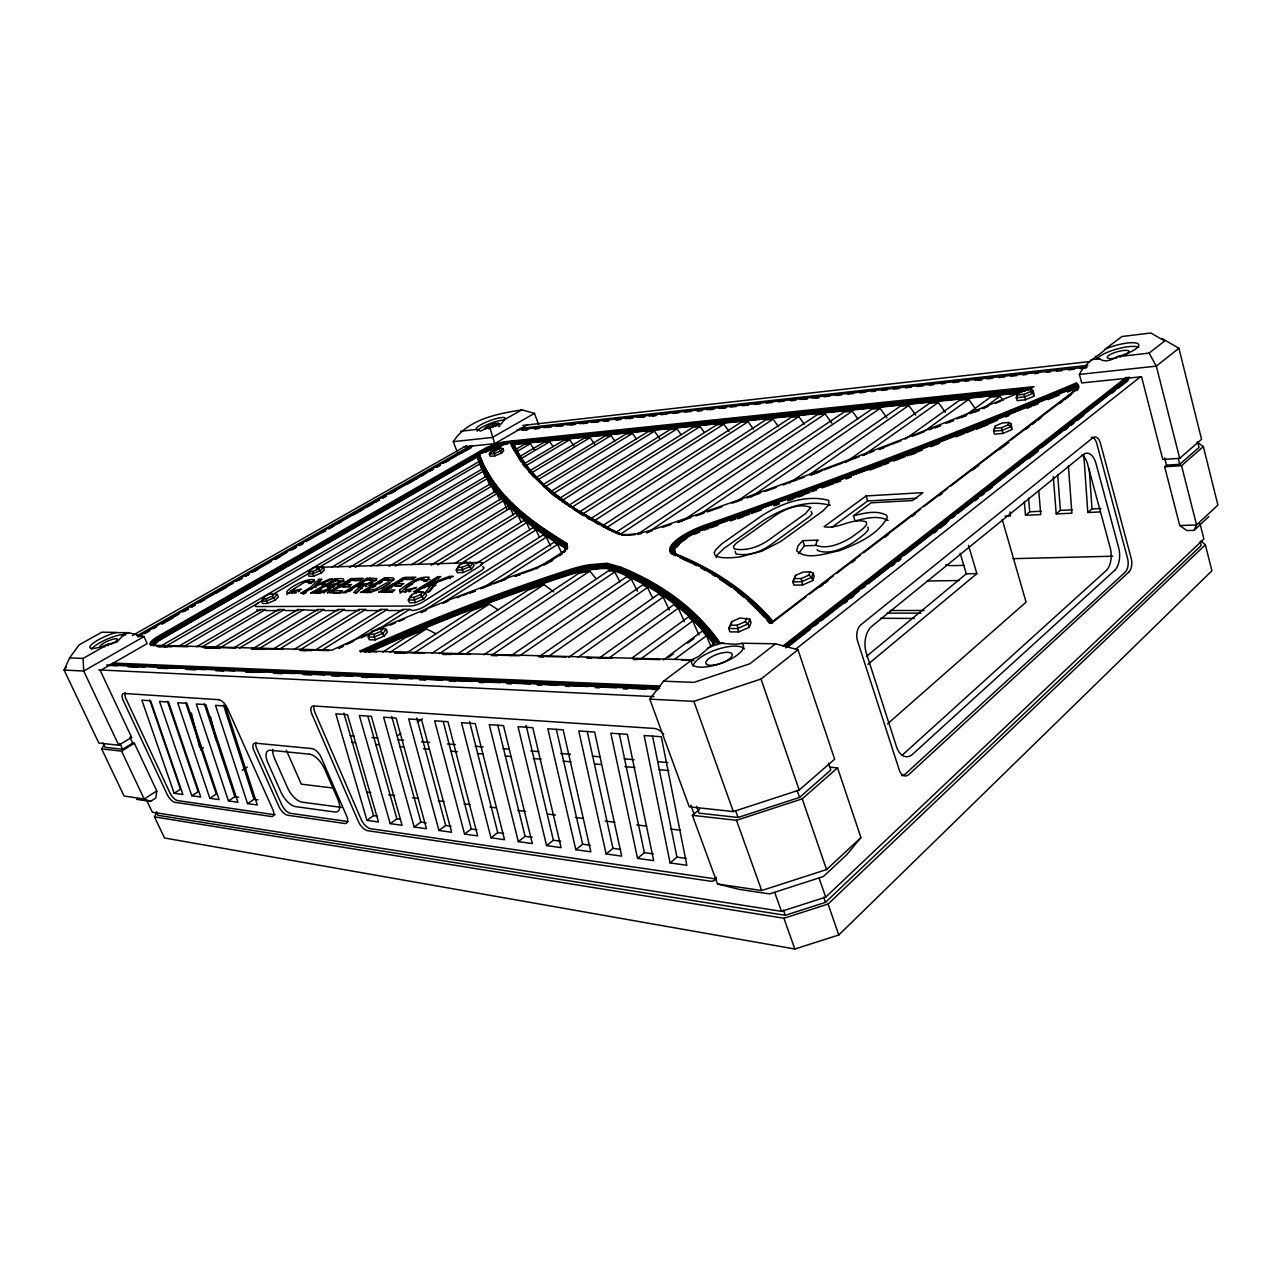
<?xml version="1.0" encoding="UTF-8"?>
<svg xmlns="http://www.w3.org/2000/svg" width="1282" height="1282" viewBox="0 0 1282 1282"><rect width="100%" height="100%" fill="white"/><g stroke="black" fill="none" stroke-linecap="round" stroke-linejoin="round"><path stroke-width="1.5" d="M320.949 566.66L318.657 569L312.744 571.468L313.705 576.163L321.429 572.942L324.41 569.881L323.417 567.493C317.84 565.138 310.148 568.15 308 573.903L309.01 576.275L313.705 576.163M274.829 593.662L272.345 596.146L266.271 598.678L267.265 603.469L275.181 600.168L278.402 596.931L277.361 594.511C271.624 592.044 263.804 595.233 261.56 601.082L262.618 603.502L267.265 603.469M1033.837 396.186L1033.18 390.513L1030.68 389.44L1024.35 390.081L1017.892 392.837L1016.306 397.74L1017.123 400.625L1025.392 399.808L1033.837 396.186L1033.18 390.513M1017.892 392.837L1016.306 397.74L1024.574 396.907L1033.036 393.286L1030.568 391.555L1030.68 389.44M1011.738 429.63L1011.145 423.605L1008.533 422.483L1002.027 423.06L995.313 425.945L993.582 431.153L994.447 434.133L1002.941 433.428L1011.738 429.63L1011.145 423.605M995.313 425.945L993.582 431.153L1002.091 430.432L1010.889 426.634L1008.341 424.807L1008.533 422.483M102.977 742.935L105.044 747.31L122.639 749.265L132.703 743.095L134.402 743.272L156.773 790.946L155.859 797.997L150.507 801.426L136.661 799.359M1095.773 356.204L1095.709 356.556A22.355 5.609 -15.7 0 0 1098.77 358.656L1099.507 358.736C1105.26 363.303 1112.439 359.473 1117.776 356.492A22.355 5.609 -15.7 0 0 1137.967 343.752A22.355 5.609 -15.7 0 0 1106.029 348.8C1096.783 357.422 1085.485 361.845 1079.396 374.408L1081.688 382.949L1141.557 376.748L1162.79 459.469L1179.696 458.347L1201.554 439.293L1178.911 348.255L1162.037 338.528M504.275 419.839L501.182 423.941L493.939 425.576A15.416 3.045 -20.5 0 1 486.391 428.204L480.622 431.105L476.567 429.31A15.416 3.045 -20.5 0 1 491.262 420.143A15.416 3.045 -20.5 0 1 504.579 419.551L521.854 409.871L534.482 413.365L538.632 424.614M735.179 551.34L735.996 553.952C747.935 556.34 760.434 551.997 770.21 545.17L809.551 516.662L812.147 513.617L810.993 511.262M372.004 631.273L368.174 636.994L369.312 639.766L375.097 639.878L384.135 636.032L387.34 632.122L386.202 629.35L383.334 628.404L378.895 628.356L372.004 631.273L368.174 636.994L373.943 637.106L382.998 633.26L386.202 629.35M812.756 580.57L814.134 576.291L813.06 573.022L809.984 571.868L803.333 572.012L795.609 575.378L792.853 581.852L793.943 585.121L802.612 585.009L812.756 580.57L811.682 577.285L808.926 575.137L801.138 578.535L794.487 578.647L792.853 581.852L801.522 581.724L811.682 577.285L813.06 573.022M808.926 575.137L809.984 571.868M411.859 594.656L408.301 600.024L409.391 602.7L415.08 602.668L423.717 599.014L426.602 595.425L425.528 592.765L418.445 591.883L411.859 594.656L408.301 600.024L413.99 599.992L422.627 596.338L425.528 592.765L418.445 591.883M794.487 578.647L795.609 575.378M291.415 592.46L292.921 593.502M400.128 593.262L403.574 589.56L412.804 583.839M459.597 564.897L456.28 570.057L457.305 572.669L463.042 572.541L471.455 569L474.068 565.618L473.042 562.99L466.007 562.205L459.597 564.897L456.28 570.057L462.001 569.897L470.414 566.356L473.042 562.99L467.289 563.167L466.007 562.205M749.265 627.299L751.044 622.587L749.906 619.222L739.986 618.02L731.91 621.562L728.753 628.484L729.923 631.866L738.656 631.962L749.265 627.299L748.095 623.901L745.275 621.642L737.134 625.215L730.452 625.167L728.753 628.484L737.487 628.581L748.095 623.901L749.906 619.222M745.275 621.642L746.669 618.052M730.452 625.167L731.91 621.562M124.53 632.587L124.626 632.811A18.861 4.134 -23.5 0 1 122.495 635.936L117.063 641.962L107.528 644.413A18.861 4.134 -23.5 0 1 90.397 645.856A18.861 4.134 -23.5 0 1 115.684 632.651L128.553 632.651L143.969 636.593L147.174 643.58L100.268 670.566L131.629 737.374L118.761 745.211L98.858 743.063L64.1 670.069L69.597 657.89L79.163 644.878L101.807 632.186L116.534 632.443M716.061 557.622L717.199 555.01L723.801 548.552L763.303 520.668C782.485 508.265 807.724 498.922 830.303 505.38M1197.644 442.018L1198.991 447.45L1179.744 464.324L1166.492 465.158L1164.649 466.76L1179.744 525.556L1186.956 530.588L1194.119 530.347L1196.571 524.931L1217.9 505.06L1203.349 446.553L1197.084 442.114M1200.913 540.988L1205.368 544.802L1211.923 570.746L838.781 934.995L794.856 949.017L164.481 837.979L154.513 816.89L156.901 812.019M490.381 452.033L489.355 454.132L490.189 456.312L494.916 455.847L501.695 453.059L503.714 450.735L502.897 448.572L497.128 448.139L490.381 452.033L494.019 451.681L500.765 447.771M798.398 553.68L804.455 545.812L816.089 545.411M286.735 594.576L294.748 588.582M692.344 659.557L691.96 660.246A27.355 9.551 -19.2 0 0 719.747 663.772A27.355 9.551 -19.2 0 0 741.861 643.564L734.971 644.301L714.699 642.747L698.674 656.432L692.344 659.557L663.579 681.191L649.782 699.171L689.251 806.811L733.368 811.57L799.215 790.049L834.646 759.168L797.981 649.766L775.53 643.804L741.22 643.211M150.507 801.426L144.177 799.007L124.082 796.026L101.631 748.896L104.499 744.169M457.578 452.818L453.283 441.665C467.385 419.438 497.448 413.701 521.854 409.871M66.408 666.912L64.1 670.069L83.715 671.047L143.969 636.593L138.039 636.481M405.561 590.425L404.952 591.787L405.961 592.124M432.371 583.614L432.803 586.387L432.371 583.614L436.954 582.108L429.694 591.627L425.896 591.675L431.617 584.368L432.499 586.563L427.916 592.412M457.546 567.477L461.937 567.349L468.379 564.641L470.398 562.061M409.599 597.396L413.958 597.364L420.576 594.56L422.804 591.819M829.582 767.197L837.547 767.838L860.927 837.579L846.969 854.517L823.381 876.535L769.52 893.907L739.105 889.355L717.551 883.987L692.392 815.352L699.539 809.375M369.504 634.269L373.927 634.334L380.866 631.385L383.334 628.404M502.897 448.572L500.877 450.879L494.083 453.668L489.355 454.132L491.407 451.809M323.417 567.493L320.436 570.57L312.712 573.775L308 573.903L310.02 571.852M355.755 593.47L360.595 588.582L359.184 584.544L369.569 578.182L376.668 578.535A8.541 2.131 -21.9 0 1 375.722 580.442L363.127 586.195L357.021 592.54L353.672 592.572L360.338 586.034L363.591 585.553L359.97 586.387L361.187 588.118M277.361 594.511L274.14 597.749L266.207 601.05L261.56 601.082L263.739 598.918M311.238 589.512L319.763 581.323L318.93 579.304L310.388 587.493L300.693 593.245L303.321 593.213L313.016 587.46L332.615 579.015L329.634 579.079L315.26 585.361L316.109 587.38M156.356 812.163L157.846 815.288L785.273 915.284L825.464 902.368L1201.106 545.587L1200.128 541.725M154.513 816.89L783.911 918.249L828.076 904.05L1205.368 544.802M147.158 801.33L152.286 812.179L781.459 911.342L825.688 897.128L1203.894 539.001L1200 523.601M853.427 515.829L871.039 502.816L912.512 500.557L922.992 492.641L866.087 495.942L824.086 526.694C838.652 529.61 851.873 517.239 866.199 521.822L866.728 524.306L863.683 528.056A141.949 42.162 -18.7 0 1 850.463 537.975C840.431 543.76 827.323 549.625 815.897 545.251L816.634 541.725L818.285 540.091L802.772 540.651L798.093 545.699L796.603 550.843C807.468 560.699 826.025 553.167 838.925 550.843C856.937 544.097 877.914 534.786 887.4 517.447L886.519 515.22C876.423 509.819 863.956 513.185 853.427 515.829L855.046 520.957C865.574 518.313 878.074 514.979 888.138 520.444M1194.119 530.347L1208.75 516.678M717.551 883.987L761.668 890.525L826.569 869.581L860.927 837.579M315.26 585.361L321.846 579.24L318.93 579.304M696.543 806.33L699.043 813.173L738.031 817.483L799.599 797.388L830.816 770.049L828.476 763.111M887.464 723.913L1026.065 602.123L1002.187 519.354M692.392 815.352L736.493 820.304L802.244 798.846L837.547 767.838M1164.649 466.76L1181.555 465.703L1203.349 446.553M1083.787 454.693L1087.809 512.496L1091.992 508.922L1100.95 508.505M670.101 862.93L686.832 865.286L661.288 736.733L644.141 735.531L670.101 862.93L676.944 857.113L686.239 858.395M1053.291 476.6L1056.208 513.906L1060.406 510.38L1072.169 509.835M867.914 664.364L976.884 573.615L968.487 545.347M637.539 858.363L653.676 860.639L627.331 734.346L610.825 733.192L637.539 858.363L644.381 852.658L653.339 853.892M866.44 656.432L966.291 573.791L976.884 573.615M1024.286 501.486L1025.488 515.268L1029.718 511.79L1041.144 511.262M606.13 853.956L621.69 856.136L594.64 732.054L578.759 730.932L606.13 853.956L612.956 848.363L620.744 849.437M575.826 849.71L590.842 851.809L563.151 729.827L547.847 728.753L575.826 849.71L582.653 844.229L590.169 845.255M329.25 590.409L330.291 589.592M649.782 699.171L693.866 701.35L761.011 679.027L797.981 649.766M1178.911 348.255L1156.316 366.139L1079.396 374.408M546.581 845.591L561.083 847.626L532.799 727.695L518.04 726.654L546.581 845.591L553.375 840.223L560.635 841.216M795.721 649.189L1140.355 376.876M844.389 603.502L847.53 601.018M850.687 598.55L853.828 596.082M891.615 566.372L894.772 563.904M897.929 561.42L901.07 558.952M934.145 532.959L937.286 530.476M940.443 528.008L946.741 523.056M975.073 500.781L978.23 498.297M981.371 495.83L984.528 493.362M987.669 490.878L992.396 487.16M1028.613 458.7L1038.067 451.28M1064.829 430.239L1067.986 427.755M1071.127 425.287L1074.284 422.804M1077.425 420.336L1083.723 415.384M1112.071 393.109L1115.228 390.641M1118.369 388.158L1127.823 380.738M784.76 646.497L1128.24 377.293M785.978 646.545L1129.442 377.148M785.738 647.891L1129.618 377.95M788.061 646.769L810.096 629.446M814.823 625.744L817.98 623.26M821.121 620.792L858.908 591.114M862.065 588.646L865.222 586.162M868.363 583.695L899.852 558.952M904.579 555.25L948.68 520.62M951.821 518.152L954.978 515.668M958.119 513.201L989.608 488.458M992.765 485.99L1038.436 450.126M1041.577 447.658L1079.38 417.964M1082.521 415.496L1121.894 384.584M1125.035 382.1L1128.192 379.632M782.693 646.256L1126.333 377.277M775.53 643.804L749.922 663.739L693.995 682.377L663.579 681.191M1116.494 356.813L1149.073 353.111L1164.665 340.98L1150.819 332.983L1121.974 336.509L1104.988 349.281M389.984 583.31L381.796 588.598M518.297 841.617L532.318 843.588L503.522 725.628L489.259 724.634L518.297 841.617L525.091 836.361L532.094 837.306M490.974 837.787L504.531 839.694L475.253 723.641L461.488 722.679L490.974 837.787L497.737 832.611L503.554 833.412M806.378 596.515L773.35 621.722L768.815 616.578A4503.458 983.775 -37.7 0 0 680.518 555.827L677.665 554.673A40.511 11.81 -19.1 0 1 708.738 527.559L881.84 464.597L976.099 427.932L1074.268 387.805L1075.005 388.638A20.288 5.384 -16 0 1 1072.617 392.821M809.551 594.095L833.364 575.874M836.537 573.455L860.446 555.106M863.523 552.814L920.604 509.082M923.777 506.662L947.638 488.458M950.699 486.07L1007.7 442.482M1010.873 440.047L1073.034 392.548M819.999 586.996L823.172 584.56M824.951 583.15L828.124 580.73M851.777 562.67L855.062 560.106M885.173 537.046L888.346 534.626M912.143 516.47L915.284 514.002M939.065 495.797L942.334 493.362M972.349 470.334L978.871 465.382M999.287 449.71L1009.062 442.274M1026.241 429.085L1029.414 426.65M1032.571 424.23L1035.744 421.81M1037.667 420.384L1040.84 417.964M1059.525 403.606L1062.698 401.186M1064.669 399.712L1071.031 394.856M464.549 834.069L477.657 835.912L447.963 721.718L434.662 720.788L464.549 834.069L471.279 828.989L476.904 829.758M668.467 657.41L673.274 653.852M687.681 643.179L694.075 638.436M438.957 830.48L451.649 832.258L421.586 719.859L408.718 718.962L438.957 830.48L445.671 825.496L451.12 826.233M663.339 659.893L702.376 630.984L706.462 635.76L710.981 646.545M674.989 659.012L706.462 635.76M832.194 527.062L867.658 500.958L916.71 498.249M640.375 659.236L692.729 620.937L688.482 616.914L632.33 657.778M983.15 408.525L999.976 396.218L1003.069 400.545M414.198 827.002L426.473 828.733L396.074 718.064L383.622 717.199L414.198 827.002L420.881 822.099L426.153 822.82M965.106 415.656L990.489 397.18L999.976 396.218M390.193 823.637L402.099 825.304L371.379 716.334L359.345 715.484L390.193 823.637L396.859 818.813L400.256 819.278M608.581 658.307L678.29 608.197L684.444 621.594M922.832 432.355L968.695 399.375L975.81 409.327M366.94 820.368L378.478 821.986L347.486 714.651L335.836 713.834L366.94 820.368L373.575 815.64L377.421 816.169M599.255 658.051L673.819 604.703L678.29 608.197M905.14 439.197L959.497 400.305L968.695 399.375M577.829 657.474L663.179 597.108L669.332 610.024M864.324 454.806L938.328 402.452L945.331 412.259M568.871 657.201L658.515 594.079L663.179 597.108M845.495 462.417L929.386 403.365L938.328 402.452M548.215 656.64L647.49 587.493L652.778 598.181M809.295 474.773L908.826 405.433L915.733 415.096M539.53 656.384L642.683 584.864L647.49 587.493M789.343 483.154L900.14 406.314L908.826 405.433M519.611 655.839L631.321 579.144L637.491 591.226M751.06 496.951L880.157 408.333L886.952 417.868M511.214 655.599L626.385 576.868L631.321 579.144M736.637 501.518L871.712 409.198L880.157 408.333M397.548 735.756L400.849 733.496M417.339 722.215L422.291 718.817M491.919 655.07L614.751 571.948L620.023 581.98M699.571 514.531L852.29 411.153L857.866 418.99M483.827 654.83L609.447 570.153L614.751 571.948M683.995 519.899L844.085 411.987L852.29 411.153M247.538 803.606L257.297 804.984L225.328 706.045L215.52 705.356L247.538 803.606L253.996 799.295L257.906 799.824M465.222 654.301L589.864 571.067L595.601 578.166M646.865 532.992L825.175 413.894L831.794 423.172M457.37 654.092L578.695 573.375L589.864 571.067M637.699 534.113L817.195 414.711L825.175 413.894M228.436 800.93L237.923 802.26L205.841 704.667L196.306 704.01L228.436 800.93L234.846 796.667L238.66 797.196M439.341 653.596L544.001 584.576L553.648 591.867M619.783 534.61L798.814 416.57L804.231 424.182M431.746 653.387L528.2 590.008L544.001 584.576M615.632 532.591L791.042 417.355L798.814 416.57M209.847 798.317L219.078 799.615L186.916 703.337L177.653 702.696L209.847 798.317L216.225 794.119L185.553 702.392M242.266 770.338L247.282 767.053M191.771 795.769L200.745 797.035L168.519 702.039L159.513 701.414L191.771 795.769L198.117 791.651L167.397 701.206M414.294 652.891L489.227 604.078L498.249 609.912M606.306 527.831L773.142 419.166L778.495 426.682M406.907 652.714L471.407 610.841L489.227 604.078M535.86 569.016L565.458 550.363M390.016 652.25L426.345 628.853L435.752 633.612M499.692 581.643L557.558 544.385L562.109 553.76M748.143 421.698L593.87 521.021L590.313 518.97L740.788 422.435L748.143 421.698L753.431 429.117M174.176 793.302L182.909 794.536L150.635 700.789L141.869 700.164L174.176 793.302L180.474 789.231L149.722 699.956M382.757 652.121L405.064 637.811L426.345 628.853M482.545 588.101L554.096 542.206L557.558 544.385M156.773 790.946L144.177 799.007L121.566 751.14L101.631 748.896M442.723 603.085L546.324 537.126L550.587 546.1M582.381 514.178L723.801 424.15L729.025 431.473M200.345 749.81L203.501 747.807M420.913 612.508L543.135 534.963L546.324 537.126M579.111 512.127L716.622 424.887L723.801 424.15M376.555 630.295L409.727 609.399L412.467 610.52A9.407 2.548 -21.7 0 0 424.887 606.274L481.247 570.618A9.134 2.42 -21.2 0 0 482.481 566.788M480.718 564.705L536.004 529.883L539.289 536.934M571.836 507.319L700.084 426.553L704.203 432.338M348.912 643.308L402.933 609.399L409.727 609.399M475.558 563.824L533.088 527.703L536.004 529.883M568.839 505.252L693.097 427.259L700.084 426.553M415.913 593.005L419.15 590.986M424.022 587.957L433.733 581.9M429.262 586.547L428.396 584.368L440.8 576.628L437.723 576.692L413.413 591.835L416.474 591.787L427.771 584.656L428.653 586.852M321.686 650.311L387.308 609.415L388.077 610.52L403.045 610.52L402.933 609.399M461.36 563.263L526.582 522.623L529.754 529.546M676.976 428.893L562.173 500.445L559.449 498.361L670.149 429.582L676.976 428.893L681.03 434.598M315.196 650.134L380.706 609.431L387.308 609.415M454.725 563.439L523.937 520.444L526.582 522.623M300.244 649.734L365.53 609.447L366.283 610.536L380.834 610.52L380.706 609.431M437.627 564.945L518.024 515.348L521.085 522.159M553.391 493.522L654.445 431.169L659.445 438.22M293.931 649.557L359.104 609.447L365.53 609.447M431.169 565.122L515.62 513.169L518.024 515.348M550.907 491.455L647.779 431.842L654.445 431.169M383.334 590.265L384.215 592.412L385.513 592.396L384.648 590.249L378.623 592.268L404.263 577.429L401.09 579.384L401.955 581.499M391.523 587.925L390.657 585.778L393.686 583.919L395 583.903L395.866 586.034M121.566 751.14L134.402 743.272M384.648 590.249L381.411 592.236L391.619 592.108L395.016 590.008L384.937 590.137L385.818 592.284L392.532 592.204M384.937 590.137L395 583.903M401.298 585.842L396.154 585.922L395.289 583.791L405.577 577.397L415.833 577.172L412.483 579.24L401.09 579.384M384.328 591.435L392.372 586.499M397.196 583.534L403.638 579.592M279.492 649.109L344.361 609.463L345.114 610.536L359.248 610.536L359.104 609.447M417.868 564.545L510.284 508.057L513.249 514.755M636.417 438.957L632.459 433.396L545.443 486.583L528.921 469.484L515.572 449.597M387.388 579.929L386.539 577.829L384.552 577.862L360.498 592.492L366.444 590.505L367.309 592.621L365.69 590.505M386.539 577.829L383.382 579.752L389.568 580.313L387.517 582.429L374.873 589.464L366.732 590.393L367.614 592.508L371.62 592.444M366.444 590.505L363.223 592.46C374.745 592.925 386.17 586.739 394.151 578.983L392.965 577.862L387.292 577.813L366.732 590.393M366.187 591.675L369.392 589.72M372.597 587.781L375.802 585.826M379.007 583.871L382.212 581.916M273.37 648.948L338.127 609.479L344.361 609.463M411.586 564.705L508.121 505.877L510.284 508.057M257.57 649.589L323.785 609.495L324.538 610.553L338.272 610.536L338.127 609.479M395.337 566.163L503.361 500.765L506.903 508.986M611.017 435.56L538.296 479.596L536.309 477.497L604.687 436.2L611.017 435.56L614.927 441.072M251.625 649.429L317.728 609.495L323.785 609.495M358.896 584.64L354.505 586.483L358.896 584.64L359.761 586.723M389.199 566.34L501.422 498.57L503.361 500.765M348.928 591.691L352.358 589.624M359.2 585.489L362.63 583.422M337.695 585.233L339.265 584.288M233.837 647.875L297.905 609.527L317.872 610.553L317.728 609.495M370.786 565.891L495.493 491.246L499.932 499.916M333.833 593.037L332.967 590.954L329.778 592.877L339.281 592.765L342.647 590.73L333.256 590.858L334.121 592.925L341.637 592.829M342.839 586.9L344.057 586.884L343.207 584.816L333.256 590.858M332.967 590.954L327.166 592.909L351.044 578.599L352.438 578.567L349.313 580.458L359.938 580.329L363.239 578.342L353.672 578.551L343.496 584.72L344.345 586.787L350.339 586.691M239.622 648.035L303.786 609.511M343.384 585.762L350.194 581.675M376.732 565.731L497.192 493.442M590.089 437.691L583.903 438.316L530.171 470.478L531.934 472.577L590.089 437.691L594.72 444.197M333.753 582.781L332.903 580.746L335.948 578.935L310.532 593.117L316.173 591.242L317.023 593.278L316.109 593.294M218.837 648.516L284.332 609.527L285.053 610.553L298.049 610.553L297.905 609.527M325.836 584.961L327.599 586.98L326.75 584.945L323 586.643C339.201 584.88 320.58 593.262 316.446 591.146L317.311 593.181L320.532 593.117M355.274 567.317L491.775 486.102L490.301 483.891L349.473 567.477M574.24 446.2L569.657 439.758L526.325 465.526L524.851 463.491M316.173 591.242L313.064 593.085C319.074 593.646 331.381 591.322 332.358 585.666C337.486 585.361 352.262 576.804 336.862 578.919L327.038 584.832L327.888 586.884L334.554 586.483M316.446 591.146L326.75 584.945M316.494 592.124L321.59 589.095M326.67 586.05L333.464 582.012M303.161 594.319L306.398 592.396M213.261 648.323L278.595 609.543L284.332 609.527M524.787 463.411L563.631 440.367L569.657 439.758M202.027 646.961L265.406 609.559L266.111 610.569L278.755 610.569L278.595 609.543M337.759 566.852L487.096 478.731L485.83 476.503L332.054 567.029M522.96 462.145L521.47 458.443L549.722 441.761L553.103 446.537M196.563 646.801L259.829 609.559L265.406 609.559M183.999 646.448L263.627 599.784M273.387 594.111L309.603 572.878M316.366 568.952L483.106 471.327L482.048 469.1L178.679 646.288M518.745 454.95L517.319 451.296L530.235 443.732L534.706 450.03M516.213 449.149L524.482 444.325L530.235 443.732M164.721 646.945L479.805 463.908L478.939 461.664L159.545 646.801M478.843 458.603L477.705 455.286L159.176 638.885A18.429 4.279 -23.3 0 0 153.311 645.583M481.936 452.85L486.215 450.431A15.544 3.269 -20.6 0 1 503.874 444.293L507.127 443.86M478.042 456.184L159.625 639.878A18.429 4.295 -23.3 0 0 153.6 645.439M478.619 460.478L477.273 456.921L161.981 638.805A17.275 4.022 -23.3 0 0 154.609 645.631M463.86 446.857L494.644 443.668L527.799 424.582M483.827 450.383L158.055 637.939A19.583 4.535 -23.3 0 0 152.35 645.471M137.062 635.792L470.606 445.767M137.671 636.753L472.946 445.559M144.497 633.757L149.706 630.792M153.183 628.805L156.644 626.834M161.852 623.853L179.224 613.95M182.701 611.963L187.909 608.982M191.387 607.011L194.848 605.024M198.325 603.037L217.427 592.14M220.905 590.169L233.052 583.23M236.529 581.243L241.737 578.278M245.215 576.291L248.692 574.304M252.153 572.333L271.255 561.42M274.733 559.449L286.896 552.51M290.357 550.523L295.565 547.558M299.043 545.571L302.52 543.584M305.997 541.613L325.099 530.716M328.561 528.729L378.927 499.996M382.405 498.009L385.866 496.022M389.343 494.051L424.07 474.228M427.547 472.241L432.755 469.276M436.233 467.289L439.71 465.302M443.171 463.331L462.273 452.434M465.751 450.447L470.959 447.466M162.429 623.853L172.846 617.908M185.009 610.969L188.486 608.982M191.947 606.995L195.425 605.024M200.633 602.043L204.11 600.056M216.257 593.117L226.69 587.172M238.837 580.233L242.314 578.262M245.791 576.275L249.253 574.288M254.477 571.323L257.938 569.336M275.31 559.417L280.518 556.452M292.681 549.513L296.142 547.526M299.619 545.539L303.097 543.568M322.199 532.655L325.676 530.684M329.137 528.697L334.346 525.716M337.823 523.745L341.3 521.758M353.447 514.819L363.88 508.874M367.341 506.887L372.549 503.922M376.027 501.935L379.504 499.948M382.981 497.977L386.443 495.99M391.651 493.009L395.128 491.038M407.291 484.099L417.708 478.154M421.185 476.167L426.393 473.186M429.871 471.215L433.332 469.228M436.809 467.241L440.287 465.27M445.495 462.289L448.972 460.302M461.119 453.363L471.536 447.418M534.482 413.365L492.304 437.466L453.283 441.665M132.495 635.503L466.6 445.559M69.597 657.89L83.074 658.419L108.569 643.981M121.934 636.401L128.553 632.651M485.59 428.412L490.012 427.916L494.772 425.223M485.093 452.113L486.551 451.312M298.45 591.803L299.587 591.258M707.327 648.307L708.722 647.65A27.355 9.551 -19.2 0 1 721.958 643.211L723.449 642.907M620.68 568.214L607.364 564.417L589.704 565.955A44.085 12.756 -20.5 0 0 576.163 568.952L570.362 570.73A846.617 361.989 -22.6 0 0 370.642 647.522L360.579 652.089L360.082 650.919L370.178 646.384A846.921 361.348 -22.6 0 1 569.945 569.496L575.714 567.782A44.101 12.724 -20.5 0 1 589.271 564.769L606.931 563.231L620.248 566.997M364.889 651.945L371.411 648.996A843.925 361.46 -22.6 0 1 570.746 572.253L576.387 570.586A42.739 12.403 -20.5 0 1 589.528 567.686L606.851 566.195L619.959 569.961M365.45 652.105L371.219 649.493A841.569 360.29 -22.6 0 1 570.682 572.669L571.724 572.397A41.312 11.987 -20.5 0 1 592.685 567.766L597.412 567.237A41.409 12.051 -20.4 0 1 611.995 567.814L618.805 570.506M368.815 651.961L371.7 650.663A841.264 360.931 -22.6 0 1 571.115 573.839L572.157 573.567A41.296 12.003 -20.5 0 1 593.117 568.936L597.845 568.423A41.393 12.067 -20.4 0 1 612.427 569.016L619.238 571.724M369.408 652.105L371.988 650.952A838.941 359.777 -22.6 0 1 571.051 574.256L572.044 573.999A40.046 11.65 -20.5 0 1 592.412 569.512L597.14 568.984A40.159 11.714 -20.4 0 1 611.306 569.577L617.956 572.221M321.51 585.025L325.099 583.454M995.072 428.284L1001.579 427.723L1008.341 424.807M1017.748 394.968L1024.078 394.327L1030.568 391.555M676.127 555.01A4469.773 972.573 -37.6 0 1 766.556 618.934L770.258 623.276L1076.768 388.863A24.374 6.442 -16 0 0 1078.258 385.017L1076.383 382.949C953.295 434.678 828.396 482 702.36 526.005A44.598 12.948 -19.1 0 0 671.415 552.83L680.918 557.077A4498.346 984.961 -37.8 0 1 769.28 617.988L772.693 621.85M1078.066 389.007A24.358 6.458 -16 0 0 1078.595 386.235L1076.704 384.167C953.664 435.896 828.781 483.202 702.76 527.19A44.582 12.964 -19.1 0 0 671.832 554.048M1075.87 390.273A23.012 6.09 -16 0 0 1077.297 386.635L1075.79 384.969C953.119 436.505 828.653 483.651 703.049 527.495A43.219 12.58 -19.1 0 0 673.066 553.536L674.845 554.529M1077.617 387.853L1076.111 386.186C953.488 437.723 829.037 484.852 703.465 528.681A43.219 12.596 -19.1 0 0 673.499 554.753L675.277 555.747M1075.838 390.706A21.65 5.753 -16 0 0 1076.319 388.254L1075.181 386.988L975.602 427.707L869.549 468.843L708.561 527.206A41.841 12.195 -19.1 0 0 676.479 555.218M1067.409 391.603L1075.518 388.206L1076.64 389.472A21.634 5.753 -16 0 1 1076.848 390.193M1059.365 394.952L1048.067 399.647M1067.457 392.004L1072.81 389.76M1022.732 391.33L1034.109 386.619L511.598 440.976L511.935 441.857L1030.472 388.222M1033.468 405.657L1038.34 403.654M1020.921 392.068C899.243 441.986 776.011 488.122 651.384 530.123A41.553 11.282 -19.6 0 1 620.616 534.017M1026.946 408.333L1031.834 406.33M995.345 403.429L1000.793 401.218M982.589 408.589L988.069 406.378M1005.665 416.987L1008.95 415.656M969.769 413.733L978.935 410.064M973.935 412.467L979.432 410.256M989.191 423.637L997.444 420.32M975.955 428.925L987.541 424.294M976.451 429.15L988.053 424.502M956.901 418.877L966.099 415.208M961.067 417.612L966.58 415.416M965.987 432.883L974.288 429.582M945.828 423.268L953.215 420.336M948.135 422.74L953.68 420.544M955.971 436.842L964.32 433.556M934.722 427.643L940.283 425.448M935.171 427.851L940.732 425.672M929.162 429.823L932.863 428.364M912.415 436.361L923.585 432.002M930.86 446.697L939.257 443.412M917.399 451.921L922.447 449.966M907.255 455.831L915.701 452.562M911.053 454.773L916.117 452.818M891.567 444.405L901.198 440.704M878.699 449.341L889.964 445.03M879.051 449.581L883.891 447.738M893.714 461.023L905.573 456.472M869.004 453.027L873.843 451.184M883.538 464.901L888.634 462.962M428.396 584.368L449.357 576.435L453.203 576.355L431.922 584.191M427.771 584.656L421.345 588.118L431.617 584.368M859.309 456.696L844.726 462.193M862.546 455.479L867.401 453.636M869.917 470.061L881.84 465.542M482 461.296L478.971 453.219L509.771 441.649L512.159 446.921M511.598 440.976L504.355 441.777A17.499 3.67 -20.5 0 0 484.5 448.668L156.917 637.01A20.752 4.791 -23.3 0 0 151.773 645.247L331.894 650.166A940.459 409.711 -22.7 0 1 375.354 630.6M481.119 453.427L510.54 442.162L510.877 443.059M511.935 441.857L504.675 442.659A17.499 3.686 -20.5 0 0 484.836 449.565M833.604 466.344L842.867 462.882M846.024 479.035L851.152 477.112M432.803 586.387L435.992 585.201M823.845 469.981L831.986 466.952M835.736 482.849L840.88 480.942M810.801 474.805L822.211 470.59M811.073 475.077L819.246 472.064M822.018 487.929L834.037 483.49M529.129 571.179L534.145 569.336M799.375 479.003L804.263 477.208M811.698 491.711L816.858 489.82M792.821 481.391L797.725 479.596M797.933 496.743L809.984 492.352M798.189 497.063L803.365 495.173M782.998 484.965L787.917 483.186M787.581 500.509L796.202 497.368M787.821 500.813L793.013 498.938M764.969 491.487L776.443 487.352M773.783 505.493L778.959 503.618M773.991 505.813L779.184 503.938M753.463 495.621L760.034 493.266M746.893 497.961L751.829 496.198M751.3 513.521L761.684 509.819M732.086 503.217L741.957 499.724M737.438 518.441L749.569 514.146M737.615 518.777L742.823 516.934M722.199 506.71L707.376 511.903M730.516 520.877L735.708 519.05M695.838 515.925L704.074 513.056M710.789 527.767L718.048 525.235M684.284 519.915L690.886 517.64M677.681 522.191L682.633 520.492M677.777 522.527L682.729 520.829M662.345 527.431L670.999 524.482M294.475 593.197L296.382 592.637M408.83 591.771L410.929 591.146M307.424 582.397L314.699 581.563M421.345 580.121L430.031 579.432M323.609 592.877L324.538 592.653M365.594 586.499L367.021 586.178M510.54 442.162L504.114 443.027A16.522 3.477 -20.5 0 0 485.349 449.549L157.365 638.003A20.736 4.808 -23.3 0 0 150.747 645.551M507.656 443.492L504.435 443.925A16.522 3.477 -20.6 0 0 485.686 450.431L158.503 638.933A19.583 4.551 -23.3 0 0 152.013 645.519M460.575 431.265L476.808 429.422M1091.126 359.697L1099.507 358.736M522.768 425.448L1090.053 361.508M519.45 428.492L1087.793 365.354M517.015 429.967L1087.2 367.021M521.934 430.031L527.896 429.374M533.857 428.717L539.818 428.06M543.792 427.627L549.754 426.97M555.715 426.313L561.676 425.656M567.638 424.999L575.586 424.134M579.56 423.701L587.509 422.82M591.483 422.387L597.444 421.73M603.405 421.073L609.351 420.416M615.312 419.759L621.273 419.102M625.247 418.669L633.196 417.788M637.17 417.355L645.118 416.49M649.093 416.041L655.054 415.384M661.015 414.727L666.977 414.07M672.938 413.429L678.899 412.772M684.86 412.115L690.822 411.458M696.783 410.801L702.744 410.144M706.719 409.711L712.664 409.054M718.625 408.397L724.586 407.74M730.548 407.083L736.509 406.426M742.47 405.769L748.432 405.112M754.393 404.455L760.354 403.798M766.316 403.157L772.277 402.5M778.238 401.843L784.199 401.186M790.161 400.529L796.122 399.872M800.096 399.439L806.058 398.782M812.003 398.125L817.964 397.468M823.925 396.811L829.887 396.154M835.848 395.497L841.809 394.84M847.771 394.183L853.732 393.526M859.693 392.885L865.654 392.228M871.616 391.571L875.59 391.122M881.551 390.481L887.513 389.824M893.474 389.167L899.435 388.51M905.396 387.853L911.342 387.196M917.303 386.539L923.264 385.882M929.226 385.225L933.2 384.792M941.148 383.911L945.122 383.478M953.071 382.613L959.032 381.956M964.993 381.299L968.968 380.85M974.929 380.193L980.89 379.552M986.852 378.895L992.813 378.238M998.774 377.581L1004.735 376.924M1010.697 376.267L1016.642 375.61M1022.603 374.953L1026.578 374.52M1034.526 373.639L1038.5 373.206M1046.449 372.325L1050.423 371.892M1056.384 371.235L1062.345 370.578M1068.307 369.921L1074.268 369.28M1080.229 368.623L1086.191 367.966M523.296 430.191L527.271 429.742M535.219 428.877L539.193 428.444M547.142 427.563L551.116 427.13M559.064 426.249L563.038 425.816M570.987 424.951L574.961 424.518M582.909 423.637L586.868 423.204M594.816 422.323L598.79 421.89M604.751 421.233L608.726 420.8M616.674 419.935L620.648 419.486M628.597 418.621L632.571 418.188M640.519 417.307L644.493 416.874M652.442 416.009L656.416 415.56M698.129 410.977L702.103 410.544M710.052 409.679L714.026 409.23M721.974 408.365L725.949 407.932M791.507 400.721L795.481 400.288M803.429 399.423L807.404 398.99M815.336 398.109L819.31 397.676M978.246 380.225L982.22 379.776M1028.164 390.097L511.39 443.155L511.053 442.274L1031.818 388.494M514.659 448.027L512.544 443.364L1025.536 390.786M512.88 444.245L1021.882 392.372M516.053 449.806L514.05 444.453L1019.254 393.045M549.722 441.761L543.824 442.37L520.139 456.296L521.47 458.443M632.459 433.396L625.969 434.053L543.215 484.484L572.814 507.544L610.344 529.001M773.142 419.166L765.578 419.935L602.476 525.78L605.665 527.495M1004.896 516.181L1010.456 515.941L1010.088 511.951M1025.488 515.268L1040.744 514.595L1038.773 490.782M1056.208 513.906L1071.896 513.201L1068.387 465.735M1087.809 512.496L1100.373 511.935M1179.744 525.556L1196.571 524.931L1181.555 465.703M360.835 588.486L362.566 588.422M309.138 571.564L312.744 571.468M1012.908 558.664L1112.824 556.212M327.038 584.832C330.259 586.964 348.031 579.448 333.785 580.826M964.032 565.378L952.27 565.634A19.182 6.41 -16.3 0 1 945.876 564.689M332.903 580.746L333.817 580.73M360.258 580.49L354.521 580.602L353.672 578.551M413.269 579.384L406.426 579.528L405.577 577.397M343.496 584.72L351.476 584.576L348.143 586.579L338.977 586.643L343.207 584.816M395.289 583.791L403.862 583.647L400.497 585.714L390.657 585.778M359.184 584.544L367.79 583.486A6.378 1.586 -21.9 0 0 371.972 580.954L371.828 580.105L365.05 580.121L368.206 578.214L366.908 578.246L342.919 592.717L345.707 592.685L355.851 586.547L359.729 586.483M376.171 580.185L370.434 580.265L369.569 578.182M927.126 581.002L959.112 580.522M262.714 598.71L266.271 598.678M890.141 610.504L924.114 610.488M886.936 613.133L920.925 613.165M880.558 618.309L914.547 618.421M360.082 650.919L692.264 659.845M156.292 645.888L188.037 646.753M203.902 647.186L235.648 648.051M251.512 648.484L283.258 649.349M301.11 649.83L328.881 650.599M376.732 651.897L362.774 651.512L370.931 647.843A844.229 360.819 -22.6 0 1 570.314 571.083L575.955 569.416A42.739 12.371 -20.5 0 1 589.079 566.5L606.418 564.993L619.527 568.759A3920.436 867.994 -36.9 0 1 717.535 642.699M394.68 652.378L424.582 653.195M442.53 653.676L470.446 654.445M492.368 655.038L518.297 655.743M538.232 656.288L566.147 657.041M586.082 657.586L612.011 658.291M633.949 658.884L659.861 659.605M681.8 660.198L693.754 660.518M157.686 646.368L171.708 646.769M203.726 647.65L217.732 648.035M251.753 648.964L265.759 649.349M299.78 650.295L311.782 650.615M395.433 652.923L405.416 653.195M443.396 654.253L451.392 654.461M491.359 655.567L497.352 655.727M539.321 656.897L543.328 657.009M587.284 658.211L591.29 658.323M633.26 659.477L637.25 659.589M157.365 646.481L167.301 646.753M205.088 647.795L215.039 648.067M252.826 649.109L260.791 649.333M300.565 650.439L306.526 650.599M394.6 653.035L400.593 653.195M442.627 654.365L446.633 654.477M112.944 663.034L660.246 686.03M111.422 663.948L658.772 687.392M110.476 664.493L659.765 688.258M106.63 665.005L658.179 689.251M108.954 665.406L116.934 665.759M128.921 666.287L144.898 666.993M156.885 667.521L176.868 668.403M186.851 668.835L204.832 669.621M216.818 670.149L234.798 670.951M244.782 671.383L264.765 672.265M272.745 672.617L294.732 673.595M302.712 673.947L324.699 674.909M332.679 675.261L352.662 676.143M362.646 676.592L382.629 677.457M390.609 677.809L412.58 678.787M420.576 679.139L442.546 680.101M448.54 680.373L472.513 681.431M478.507 681.687L500.477 682.665M506.47 682.921L530.444 683.979M536.437 684.251L558.407 685.213M566.404 685.566L588.374 686.527M596.37 686.88L616.338 687.761M624.334 688.113L646.304 689.091M652.298 689.347L658.291 689.62M127.976 666.816L137.975 667.265M157.942 668.162L167.926 668.595M185.906 669.396L195.89 669.845M215.873 670.742L223.853 671.095M245.824 672.072L253.82 672.425M273.787 673.322L281.784 673.675M303.754 674.653L311.75 675.005M331.718 675.902L339.714 676.255M361.684 677.233L367.678 677.505M389.648 678.482L397.628 678.835M419.599 679.813L425.592 680.085M449.565 681.143L455.559 681.415M479.532 682.489L483.522 682.665M507.496 683.723L511.486 683.899M537.446 685.069L541.453 685.245M565.41 686.303L569.416 686.479M595.377 687.649L599.367 687.825M623.34 688.883L627.331 689.059M98.778 669.909L653.996 696.623M350.066 735.676L354.04 736.012M371.908 737.519L377.87 738.031M397.74 739.714L403.686 740.211M421.57 741.717L429.518 742.39M447.386 743.913L455.334 744.586M475.189 746.252L483.138 746.925M503.009 748.608L508.954 749.121M530.812 750.964L538.76 751.637M560.603 753.479L570.538 754.313M592.38 756.172L600.329 756.845M624.158 758.848L634.093 759.697M657.922 761.716L667.858 762.55M351.653 742.326L355.643 742.679M375.578 744.457L379.568 744.81M399.519 746.589L403.51 746.941M423.461 748.72L429.438 749.249M451.376 751.204L457.37 751.733M477.305 753.512L483.298 754.04M505.236 755.995L511.214 756.524M533.168 758.479L541.132 759.184M563.086 761.139L571.067 761.845M594.992 763.976L600.986 764.505M624.911 766.636L634.894 767.533M658.82 769.665L668.803 770.546M131.629 737.374L129.947 737.198L132.703 743.095M393.83 579.977L388.142 579.913L387.292 577.813M344.041 580.954L337.711 580.954L336.862 578.919M333.08 788.029L301.318 784.167L286.335 750.242M366.828 792.132L370.802 792.613M388.67 794.776L394.632 795.497M412.5 797.676L418.445 798.398M438.3 800.817L444.261 801.538M464.116 803.942L470.061 804.663M489.916 807.083L495.878 807.804M517.72 810.448L525.652 811.426M547.494 814.07L555.427 815.032M575.281 817.451L583.23 818.413M605.072 821.073L614.991 822.275M636.833 824.919L646.753 826.137M670.582 829.021L680.502 830.223M341.284 807.388L302.039 802.131A15.432 7.067 55.7 0 1 287.553 787.773L274.572 758.495A15.528 7.147 56.1 0 1 272.858 749.265M424.614 581.083L425.448 581.339M622.94 535.187L608.838 528.376M611.033 529.722L622.074 534.626A40.287 10.961 -19.6 0 0 635.247 534.578M611.45 530.86L618.885 534.274M605.809 527.094L621.417 534.546A38.973 10.641 -19.6 0 0 623.549 535.251M612.956 531.485L604.351 527.11M606.226 528.216L609.703 529.979M607.315 527.735L595.874 521.87M601.162 525.588L604.527 527.351M605.264 526.373C570.955 507.928 535.972 485.221 516.822 450.11M602.268 525.107L566.115 503.746M596.274 522.976L599.543 524.723M594.528 521.614L597.684 523.36M594.624 521.854L597.781 523.601M592.653 519.883L571.355 506.935L553.664 494.115M588.486 518.377L593.053 520.989M586.996 517.752L590.04 519.498M589.96 519.002L562.445 501.182M271.255 593.71L272.713 594.56M581.243 514.034L584.079 515.765M582.605 515.156L552.638 494.548L528.729 471.792M378.895 628.356L380.417 629.286M579.817 513.169L573.07 508.858M317.343 566.772L318.689 567.638M570.474 507.127L561.901 501.118M565.683 503.441L555.523 496.07M562.141 500.877L547.542 489.067M558.455 498.554L560.715 500.268M552.254 493.522L556.228 496.855M499.227 449.533L501.695 453.059M549.129 490.974L554.048 495.14M552.286 493.185L544.642 486.535M567.125 544.369C534.562 524.498 501.006 500.99 484.003 465.574M546.164 488.474L550.891 492.592M468.379 564.641L471.455 569M420.576 594.56L423.717 599.014M543.264 485.942L547.927 490.077M318.657 569L321.429 572.942M380.866 631.385L384.135 636.032M497.128 448.139L498.153 449.037M272.345 596.146L275.181 600.168M541.869 484.003L546.404 488.122M545.026 487.529L526.277 468.331L513.056 448.476M539.209 481.471L543.616 485.574M540.94 483.042L525.604 466.408L514.322 449.037M538.392 480.51L525.364 465.43M534.61 477.401L522.255 462.353L513.072 446.569M772.645 623.18L770.45 620.616A4499.419 982.236 -37.7 0 0 679.348 556.372M767.053 620.344L769.504 623.244M522.736 464.276L524.642 466.776M520.941 461.792L511.822 446.008M867.85 527.03L868.379 529.53L865.334 533.312A141.805 42.514 -18.7 0 1 852.145 543.264C842.13 549.049 829.005 554.914 817.596 550.475L817.195 549.497M520.22 457.946L521.838 460.43M518.697 455.463L512.544 443.364M1149.073 353.111L1156.316 366.139L1179.696 458.347M517.319 451.296L514.05 444.453M485.317 468.17C503.073 501.583 535.155 524.098 566.708 543.248A41.184 11.089 -20.7 0 1 533.873 568.503L527.655 570.762A940.459 409.711 -22.7 0 0 377.164 629.815M119.851 743.352L122.639 749.265M118.761 745.211L83.715 671.047L83.074 658.419M511.053 442.274L513.409 447.466M482.785 462.978L484.356 466.488M482.208 464.244C498.938 500.493 532.895 524.659 565.971 544.834A39.918 10.769 -20.7 0 1 564.32 551.452M481.631 465.51C498.121 501.23 531.133 525.764 564.048 545.411A38.636 10.448 -20.7 0 1 564.977 550.923M1024.35 390.081L1024.911 391.363M692.729 620.937L698.882 634.862M483.138 463.892L480.606 457.802M481.07 461.648C496.967 499.836 532.286 525.091 566.388 545.956A39.918 10.801 -20.7 0 1 566.9 548.84M480.494 462.898C496.182 500.557 530.524 526.197 564.465 546.533A38.62 10.48 -20.7 0 1 566.211 548.824M531.934 472.577L533.28 475.782M334.314 578.967L335.163 581.002M332.358 585.666L333.224 587.717M491.775 486.102L494.419 492.464M375.097 639.878L373.927 634.334M384.552 577.862L385.417 579.961M487.096 478.731L489.628 484.997M415.08 602.668L413.958 597.364M480.029 459.052L481.423 462.546M479.468 460.302L480.846 463.812M437.723 576.692L438.588 578.871M483.106 471.327L485.301 476.888M449.357 576.435L450.222 578.631M463.042 572.541L461.937 567.349M479.805 463.908L481.904 469.372M478.971 453.219L479.997 456.12M478.667 455.142L478.33 454.261L479.42 457.37M494.916 455.847L494.019 451.681M494.644 443.668L490.012 427.916M509.771 441.649L510.108 442.546M479.083 456.472L480.381 459.95M479.805 461.2L477.705 455.286M690.79 805.112L694.219 814.439M735.531 810.512L738.031 817.483M693.866 701.35L733.368 811.57M736.493 820.304L761.668 890.525M774.777 892.576L781.459 911.342M783.911 918.249L794.856 949.017M783.446 910.124L785.273 915.284M823.669 897.192L825.464 902.368M738.656 631.962L737.134 625.215M819.15 878.25L825.688 897.128M828.076 904.05L838.781 934.995M761.011 679.027L799.215 790.049M802.244 798.846L826.569 869.581M797.18 790.369L799.599 797.388M477.273 456.921C491.102 497.881 527.687 525.588 563.343 547.013A37.402 10.144 -20.7 0 1 564.256 552.382M802.612 585.009L801.138 578.535M204.255 703.69L234.846 796.667M802.772 540.651L804.455 545.812M223.469 704.972L253.996 799.295M866.087 495.942L867.658 500.958M508.121 505.877L509.114 509.082M960.138 553.183L966.291 573.791M343.864 713.08L373.575 815.64M1002.941 433.428L1001.579 427.723M367.918 716.542L396.859 818.813M1016.514 394.952L1017.331 397.821M1025.392 399.808L1024.078 394.327M391.699 716.334L420.881 822.099M1076.383 382.949L1076.704 384.167M1075.79 384.969L1076.111 386.186M1075.181 386.988L1075.518 388.206M1074.268 387.805L1075.342 389.856A20.288 5.4 -16 0 1 1075.534 390.545M416.794 718.016L445.671 825.496M443.235 721.654L471.279 828.989M1164.633 457.882L1166.492 465.158M1178.35 458.828L1179.744 464.324M469.565 721.542L497.737 832.611M497.801 725.324L525.091 836.361M191.387 712.968L199.591 747.406M526.101 725.404L553.375 840.223M210.488 716.526L216.001 739.89M556.34 729.346L582.653 844.229M587.22 731.429L612.956 848.363M619.254 733.592L644.381 852.658M652.522 735.836L676.944 857.113M259.829 609.559L259.99 610.569L258.403 610.569A8.541 2.035 -22.6 0 1 257.041 609.463M609.447 570.153L609.639 571.484M1028.549 498.025L1029.718 511.79M1057.65 474.452L1060.406 510.38M1089.267 469.132L1091.992 508.922M91.423 649.541A18.845 4.167 -23.5 0 1 107.255 639.093A18.845 4.167 -23.5 0 1 125.299 634.927M101.727 647.25A9.567 2.115 -23.5 0 1 104.163 642.875A9.567 2.115 -23.5 0 1 116.758 638.757A9.567 2.115 -23.5 0 1 111.085 644.205M108.81 645.231A9.567 2.115 -23.5 0 1 107.64 645.695M105.396 646.465A9.567 2.115 -23.5 0 1 104.355 646.769M693.113 666.111A27.339 9.615 -19.2 0 1 716.83 649.525A27.339 9.615 -19.2 0 1 744.393 648.98M500.124 425.832A15.416 3.061 -20.5 0 1 498.506 426.65M477.241 431.217A15.416 3.061 -20.5 0 1 488.474 424.166A15.416 3.061 -20.5 0 1 504.451 420.095M485.189 429.278A7.82 1.554 -20.5 0 1 488.266 425.945A7.82 1.554 -20.5 0 1 498.185 423.092A7.82 1.554 -20.5 0 1 495.14 426.409M493.33 427.21A7.82 1.554 -20.5 0 1 492.384 427.579M489.516 428.541A7.82 1.554 -20.5 0 1 488.618 428.781M1096.815 359.441A22.339 5.641 -15.7 0 1 1116.221 349.217A22.339 5.641 -15.7 0 1 1138.833 347.406M1117.023 357.742A11.346 2.868 -15.7 0 1 1107.792 356.252A11.346 2.868 -15.7 0 1 1123.785 350.467A11.346 2.868 -15.7 0 1 1126.141 354.441M1125.083 354.97A11.346 2.868 -15.7 0 1 1123.913 355.515M1121.285 356.508A11.346 2.868 -15.7 0 1 1119.891 356.973M620.36 566.948A3939.746 869.821 -36.9 0 1 719.362 641.897M258.515 602.78A8.557 2.019 -22.6 0 0 256.656 606.546L410.657 606.033A9.407 2.532 -21.7 0 0 423.092 601.787L479.548 566.227A9.134 2.404 -21.1 0 0 480.077 562.413L323.817 567.157A8.317 1.939 -22.1 0 0 322.391 567.317M339.105 648.243A940.091 410.416 -22.7 0 1 343.656 646.16M421.089 612.508A940.091 410.416 -22.7 0 1 426.521 610.296M469.901 593.133A940.091 410.416 -22.7 0 1 475.109 591.146M514.995 576.435A940.091 410.416 -22.7 0 1 520.476 574.496M567.654 547.334A41.168 11.121 -20.7 0 1 566.884 549.161M651.913 530.876A40.287 10.961 -19.6 0 1 646.657 532.318M641.577 533.488A40.287 10.961 -19.6 0 1 638.34 534.113M562.269 553.568A39.918 10.769 -20.7 0 1 559.609 555.811M552.654 560.474A39.918 10.769 -20.7 0 1 549.914 562.029M548.488 562.814A39.918 10.769 -20.7 0 1 543.953 565.09M338.801 647.987A938.937 409.423 -22.7 0 1 343.368 645.888M346.412 644.509A938.937 409.423 -22.7 0 1 353.72 641.192M361.011 637.907A938.937 409.423 -22.7 0 1 368.303 634.67M390.113 625.151A938.937 409.423 -22.7 0 1 395.561 622.828M399.183 621.289A938.937 409.423 -22.7 0 1 404.631 618.982M420.929 612.203A938.937 409.423 -22.7 0 1 426.361 609.976M442.643 603.405A938.937 409.423 -22.7 0 1 448.075 601.258M457.129 597.7A938.937 409.423 -22.7 0 1 460.751 596.29M462.562 595.585A938.937 409.423 -22.7 0 1 467.994 593.486M469.821 592.797A938.937 409.423 -22.7 0 1 475.029 590.81M480.397 588.775A938.937 409.423 -22.7 0 1 491.294 584.704M493.105 584.031A938.937 409.423 -22.7 0 1 498.57 582.028M500.381 581.355A938.937 409.423 -22.7 0 1 505.845 579.368M514.963 576.083A938.937 409.423 -22.7 0 1 520.444 574.144M521.982 573.599A938.937 409.423 -22.7 0 1 528.088 571.452M684.764 559.897A4464.741 973.759 -37.6 0 1 691.479 563.102M692.809 563.76A4464.741 973.759 -37.6 0 1 696.783 565.795M700.709 567.878A4464.741 973.759 -37.6 0 1 704.587 570.025M712.247 574.496A4464.741 973.759 -37.6 0 1 714.763 576.035M719.747 579.224A4464.741 973.759 -37.6 0 1 730.66 586.819M737.711 592.22A4464.741 973.759 -37.6 0 1 743.448 596.947M747.935 600.889A4464.741 973.759 -37.6 0 1 763.992 616.898M677.745 555.699A4491.551 978.326 -37.7 0 1 771.443 623.244M682.312 558.728A4486.471 979.512 -37.7 0 1 686.399 560.587M726.397 583.262A4486.471 979.512 -37.7 0 1 728.833 584.961M730.035 585.826A4486.471 979.512 -37.7 0 1 732.439 587.573M733.641 588.454A4486.471 979.512 -37.7 0 1 739.522 592.989M742.999 595.81A4486.471 979.512 -37.7 0 1 748.672 600.681M753.111 604.719A4486.471 979.512 -37.7 0 1 756.396 607.86M757.47 608.918A4486.471 979.512 -37.7 0 1 762.79 614.35M765.915 617.732A4486.471 979.512 -37.7 0 1 767.966 620.023M768.976 621.177A4486.471 979.512 -37.7 0 1 770.947 623.485M1077.665 389.504A22.996 6.106 -16 0 1 1077.12 390.465M674.044 554.209A41.825 12.227 -19.1 0 1 686.799 538.536M694.924 534.177A41.825 12.227 -19.1 0 1 699.443 532.126M704.155 530.187A41.825 12.227 -19.1 0 1 708.978 528.408M679.78 557.606A4494.323 983.406 -37.7 0 1 683.931 559.401M704.074 569.288A4494.323 983.406 -37.7 0 1 711.863 573.663M713.145 574.416A4494.323 983.406 -37.7 0 1 715.693 575.955M719.474 578.294A4494.323 983.406 -37.7 0 1 721.99 579.897M723.224 580.698A4494.323 983.406 -37.7 0 1 725.708 582.348M737.807 591.018A4494.323 983.406 -37.7 0 1 741.333 593.758M742.502 594.704A4494.323 983.406 -37.7 0 1 744.81 596.595M745.964 597.556A4494.323 983.406 -37.7 0 1 750.515 601.466M751.637 602.476A4494.323 983.406 -37.7 0 1 753.88 604.495M758.271 608.662A4494.323 983.406 -37.7 0 1 761.508 611.867M764.697 615.168A4494.323 983.406 -37.7 0 1 767.838 618.549M768.863 619.703A4494.323 983.406 -37.7 0 1 770.915 622.026M678.082 555.891A40.495 11.842 -19.1 0 1 674.941 550.715M677.008 547.013A40.495 11.842 -19.1 0 1 678.915 544.978M620.792 568.15A3935.9 870.991 -36.9 0 1 719.859 643.324M620.071 569.913A3916.622 869.164 -36.9 0 1 716.301 641.753M618.95 570.442A3919.667 868.699 -36.9 0 1 714.827 642.33M619.382 571.644A3915.869 869.837 -36.9 0 1 714.459 642.554M618.068 572.157A3882.521 864.421 -36.9 0 1 713.946 644.413M485.686 452.065A14.567 3.077 -20.6 0 1 487.08 451.296M488.586 450.543A14.567 3.077 -20.6 0 1 490.221 449.79M491.919 449.069A14.567 3.077 -20.6 0 1 497.208 447.13M498.938 446.617A14.567 3.077 -20.6 0 1 500.605 446.168M372.838 583.038A6.378 1.603 -21.9 0 1 368.655 585.586M488.17 450.495A15.544 3.285 -20.6 0 1 491.711 448.924M493.586 448.187A15.544 3.285 -20.6 0 1 500.99 445.848M901.839 755.082A19.438 12.003 -87.3 0 0 904.034 753.528L1106.19 570.57A17.035 9.262 89.1 0 0 1110.244 547.943L1087.553 464.1A17.323 9.535 87.6 0 0 1082.04 454.95M663.739 734.33A12.307 7.323 52.2 0 0 654.237 728.448L313.85 705.981A9.936 4.791 56.5 0 0 311.959 714.266L358.399 821.586A9.727 4.599 54.7 0 0 367.678 830.704L710.42 881.183A12.083 6.891 49.5 0 0 716.093 877.225M314.154 705.629A9.919 4.808 56.5 0 0 314.923 712.359L361.236 819.567A9.711 4.615 54.7 0 0 370.514 828.685L713.369 878.603A12.067 6.907 49.5 0 0 716.398 878.314M125.187 692.681A8.654 3.606 57.7 0 0 126.117 699.059L169.849 792.693A8.461 3.493 56.4 0 0 177.557 800.577L274.028 814.631A9.086 4.038 55.6 0 0 275.213 814.551M901.631 775.658A11.762 7.243 -86.8 0 0 905.3 774.04L1125.227 572.141A10.176 5.449 89.2 0 0 1127.615 558.583L1096.799 443.556A10.416 5.673 87.3 0 0 1091.303 437.258M255.983 742.711A9.311 4.231 56.4 0 0 256.865 748.912L281.752 804.711A9.198 4.15 55.5 0 0 290.389 813.317L347.454 821.49A9.583 4.487 55 0 0 348.159 821.522M314.138 579.784L311.27 583.374L308.593 583.422L309.956 581.675L309.186 581.307L304.171 582.461L290.293 591.21L301.398 589.207C267.377 602.877 301.078 576.948 314.138 579.784M714.346 552.638L714.699 554.802L716.766 556.404L720.564 557.398A60.222 17.868 -18.5 0 0 740.483 556.821L761.78 551.196L780.658 541.517L822.884 510.973L828.877 504.739L828.717 500.445C806.106 494.099 780.898 503.457 761.684 515.813L722.119 543.616L715.5 550.042L714.346 552.638M810.721 507.512L805.497 513.601L768.527 540.123C758.736 546.917 746.252 551.276 734.282 548.936L733.48 546.356L736.349 543.167L775.914 515.092C785.61 508.842 799.728 502.816 810.721 507.512M399.599 590.121L399.728 591.771L405.032 591.771L416.586 587.444C402.66 591.451 398.894 590.105 416.842 580.73A6.394 1.651 -21.6 0 1 423.749 578.919L424.582 579.176A7.291 1.891 -21.6 0 1 423.589 581.211L426.698 581.147L429.166 577.269C418.172 576.035 407.788 583.614 399.599 590.121M1128.849 572.076L909.066 774.344A11.778 7.227 -86.8 0 1 899.307 770.113L857.562 641A12.051 7.628 -89.5 0 1 860.943 624.719L1092.809 437.803A10.432 5.673 87.3 0 1 1100.437 443.284L1131.237 558.503A10.192 5.449 89.2 0 1 1128.849 572.076M1114.619 570.426L912.752 754.137A19.518 12.003 -87.3 0 1 896.551 746.893L866.328 653.131A19.839 12.451 -89.3 0 1 871.872 626.241L1083.226 454.565A17.387 9.519 87.6 0 1 1095.998 463.539L1118.657 547.702A17.099 9.246 89.1 0 1 1114.619 570.426M218.789 699.7L124.05 693.45A8.654 3.606 57.7 0 0 123.328 700.709L167.157 794.423A8.477 3.477 56.4 0 0 174.881 802.324L271.271 816.506A9.086 4.022 55.6 0 0 272.794 809.423L227.395 708.193A9.294 4.183 57.2 0 0 218.789 699.7M312.023 748.592L255.471 743.175A9.327 4.231 56.4 0 0 254.012 750.771L278.963 806.618A9.214 4.134 55.5 0 0 287.617 815.24L344.634 823.477A9.583 4.471 55 0 0 346.637 816.041L321.237 757.582A9.695 4.583 55.9 0 0 312.023 748.592M309.427 754.169L270.502 750.274A15.576 7.115 56.1 0 0 267.922 762.87L280.982 792.196A15.48 7.035 55.7 0 0 295.485 806.602L334.682 812.003A15.897 7.42 55.3 0 0 337.919 799.535L324.666 769.056A15.993 7.516 55.8 0 0 309.427 754.169M713.529 665.134A13.878 4.872 -19.2 0 0 732.182 654.381A13.878 4.872 -19.2 0 0 711.398 656.929A13.878 4.872 -19.2 0 0 713.529 665.134"/></g></svg>
